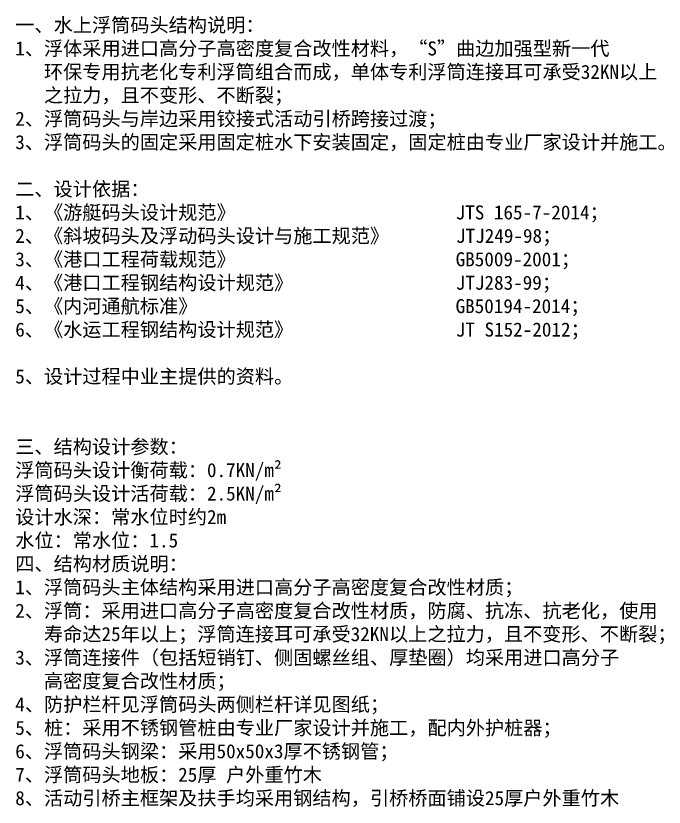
# Model space of a CAD drawing. Extents: x 28691 to 190833, y -3655 to 80068.
# Drawn here: x 136843 to 158752, y 53321 to 80068 of the extents above; entities that cross this region are included whole.
import ezdxf

# ---------------------------------------------------------------- set-up
doc = ezdxf.new("R2010")
doc.units = 0
doc.header["$LTSCALE"] = 10
doc.header["$MEASUREMENT"] = 0
doc.layers.add('文字', color=7, linetype='Continuous')
doc.styles.get("Standard").update_dxf_attribs({"font": 'gbenor.shx', "bigfont": 'gbcbig.shx'})

msp = doc.modelspace()

# ---------------------------------------------------------------- texts
at = {"layer": '文字', "insert": (136823.248, 79995.578), "char_height": 475, "width": 50143.79319, "attachment_point": 1}
msp.add_mtext('{\\fSimSun|b0|i0|c134|p2;一、水上浮筒码头结构说明：\\P1、浮体采用进口高分子高密度复合改性材料，“S”曲边加强型新一代\\P   环保专用抗老化专利浮筒组合而成，单体专利浮筒连接耳可承受32KN以上\\P   之拉力，且不变形、不断裂；\\P2、浮筒码头与岸边采用铰接式活动引桥跨接过渡；\\P3、浮筒码头的固定采用固定桩水下安装固定，固定桩由专业厂家设计并施工。\\P\\P二、设计依据：\\P1、《游艇码头设计规范》                       JTS 165-7-2014；\\P2、《斜坡码头及浮动码头设计与施工规范》       JTJ249-98；\\P3、《港口工程荷载规范》                       GB5009-2001；\\P4、《港口工程钢结构设计规范》                 JTJ283-99；\\P5、《内河通航标准》                           GB50194-2014；\\P6、《水运工程钢结构设计规范》                 JT S152-2012；\\P\\P5、设计过程中业主提供的资料。\\P\\P\\P三、结构设计参数：\\P浮筒码头设计衡荷载：0.7KN/m²\\P浮筒码头设计活荷载：2.5KN/m²\\P设计水深：常水位时约2m\\P水位：常水位：1.5\\P四、结构材质说明：\\P1、浮筒码头主体结构采用进口高分子高密度复合改性材质；\\P2、浮筒：采用进口高分子高密度复合改性材质，防腐、抗冻、抗老化，使用\\P   寿命达25年以上；浮筒连接耳可承受32KN以上之拉力，且不变形、不断裂；\\P3、浮筒连接件（包括短销钉、侧固螺丝组、厚垫圈）均采用进口高分子\\P   高密度复合改性材质；\\P4、防护栏杆见浮筒码头两侧栏杆详见图纸；\\P5、桩：采用不锈钢管桩由专业厂家设计并施工，配内外护桩器；\\P6、浮筒码头钢梁：采用50x50x3厚不锈钢管；\\P7、浮筒码头地板：25厚 户外重竹木\\P8、活动引桥主框架及扶手均采用钢结构，引桥桥面铺设25厚户外重竹木}', dxfattribs=at)

doc.saveas('drawing.dxf')
